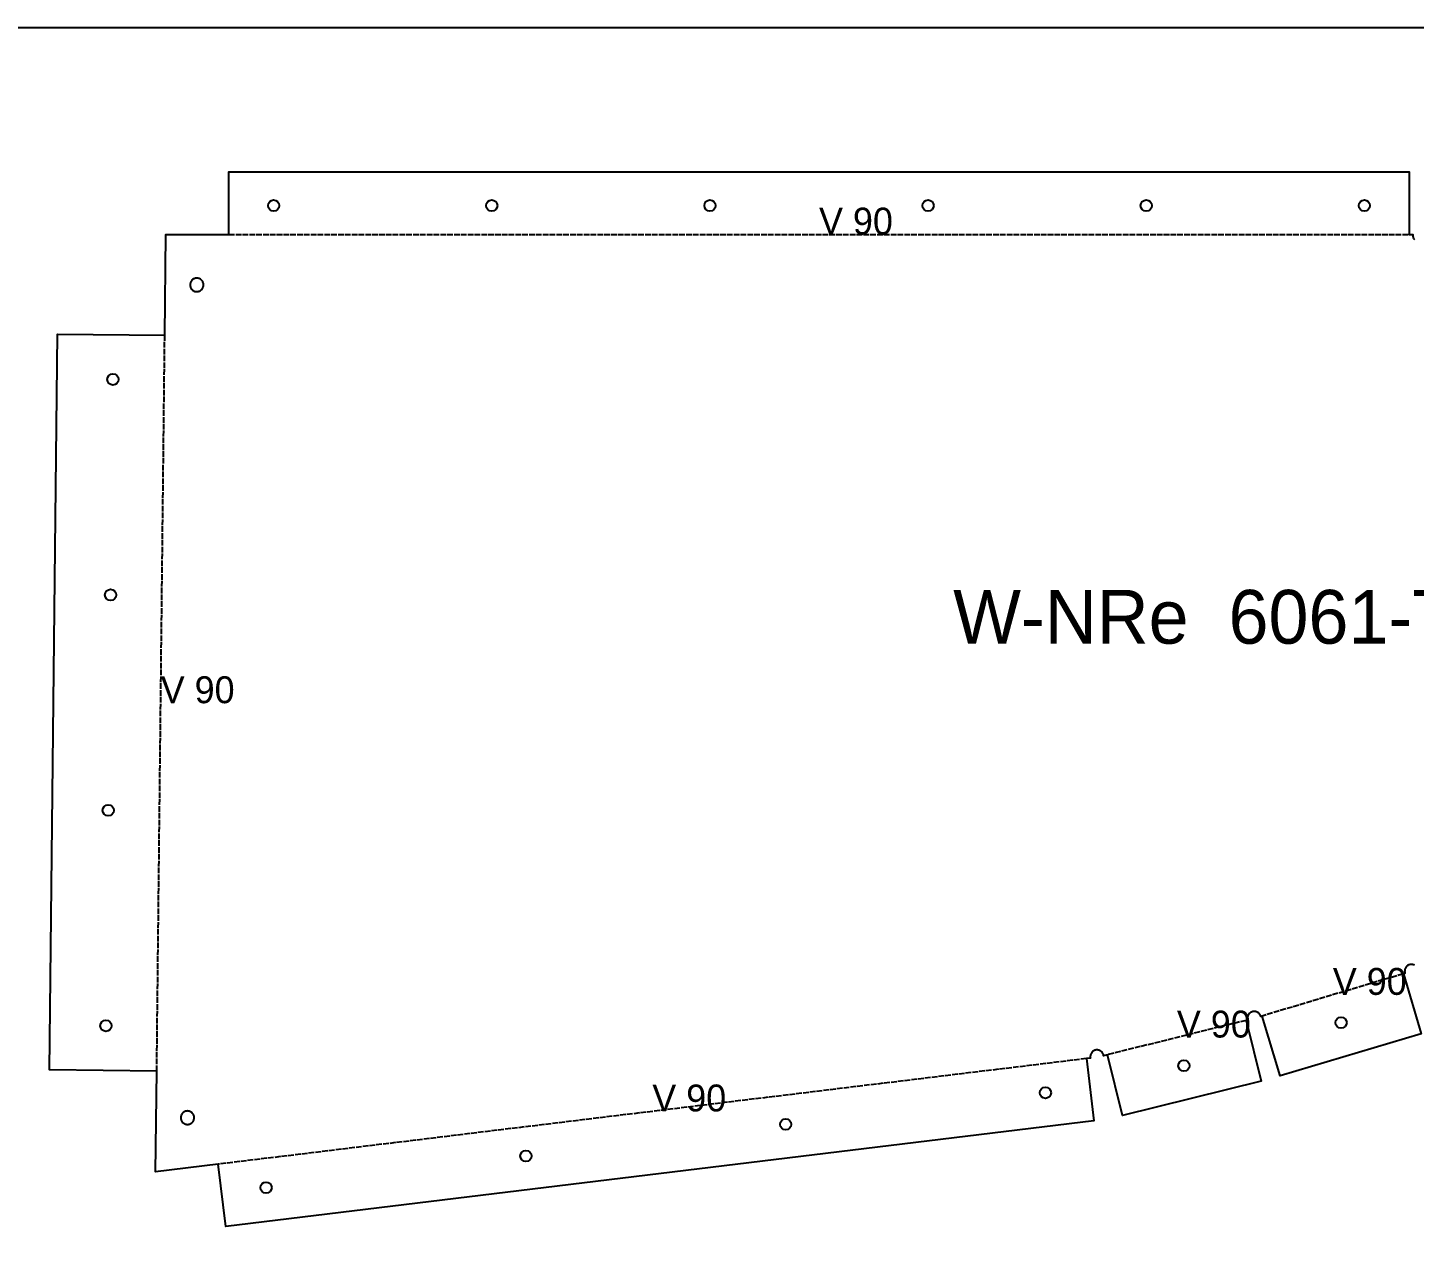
# Model space of a CAD drawing. Header units: millimetres. Extents: x 0 to 2467, y 0 to 1219.
# Drawn here: x 925.7 to 1235.4, y 947.4 to 1219 of the extents above; entities that cross this region are included whole.
import ezdxf

# ---------------------------------------------------------------- set-up
doc = ezdxf.new("R2010")
doc.units = ezdxf.units.MM
doc.linetypes.add('DASHED', pattern=[1.524, 1.27, -0.254])
for name, color, linetype in [('CUT', 7, 'CONTINUOUS'), ('ETCH', 8, 'CONTINUOUS'), ('HOLE', 6, 'CONTINUOUS'), ('VALLEY', 1, 'DASHED')]:
    doc.layers.add(name, color=color, linetype=linetype)

msp = doc.modelspace()

# ---------------------------------------------------------------- linework, layer by layer
at = {"layer": 'CUT'}
msp.add_lwpolyline([(1235.47, 1009.71), (1235.34, 1009.77), (1235.2, 1009.82), (1235.05, 1009.85), (1234.91, 1009.87), (1234.76, 1009.88), (1234.61, 1009.87), (1234.47, 1009.84), (1234.33, 1009.81), (1234.19, 1009.75), (1234.06, 1009.69), (1233.93, 1009.61), (1233.81, 1009.52), (1233.71, 1009.42), (1233.61, 1009.31), (1233.52, 1009.19), (1233.45, 1009.06), (1233.39, 1008.93), (1233.34, 1008.79), (1233.31, 1008.65), (1233.29, 1008.5), (1233.28, 1008.36), (1233.29, 1008.21), (1233.32, 1008.06), (1233.35, 1007.92), (1233.36, 1007.9), (1232.99, 1007.79), (1236.99, 994.4), (1205.46, 984.98), (1201.46, 998.36), (1201.12, 998.26), (1201.1, 998.33), (1201.05, 998.47), (1200.98, 998.6), (1200.9, 998.73), (1200.82, 998.84), (1200.71, 998.95), (1200.6, 999.05), (1200.49, 999.13), (1200.36, 999.21), (1200.22, 999.27), (1200.08, 999.32), (1199.94, 999.35), (1199.8, 999.37), (1199.65, 999.37), (1199.5, 999.37), (1199.36, 999.34), (1199.21, 999.3), (1199.08, 999.25), (1198.94, 999.19), (1198.82, 999.11), (1198.7, 999.02), (1198.59, 998.92), (1198.5, 998.81), (1198.41, 998.69), (1198.34, 998.56), (1198.28, 998.43), (1198.23, 998.29), (1198.19, 998.15), (1198.17, 998), (1198.17, 997.85), (1198.18, 997.71), (1198.2, 997.56), (1198.23, 997.47), (1197.88, 997.39), (1201.23, 983.82), (1170.28, 976.16), (1166.93, 989.72), (1166.04, 989.5), (1166.02, 989.6), (1165.99, 989.74), (1165.94, 989.88), (1165.87, 990.01), (1165.79, 990.14), (1165.7, 990.26), (1165.6, 990.36), (1165.49, 990.46), (1165.37, 990.55), (1165.25, 990.62), (1165.11, 990.68), (1164.97, 990.73), (1164.83, 990.76), (1164.68, 990.78), (1164.54, 990.79), (1164.39, 990.78), (1164.24, 990.75), (1164.1, 990.72), (1163.96, 990.67), (1163.83, 990.6), (1163.71, 990.52), (1163.59, 990.43), (1163.48, 990.33), (1163.39, 990.22), (1163.3, 990.1), (1163.23, 989.98), (1163.16, 989.84), (1163.12, 989.7), (1163.08, 989.56), (1163.06, 989.41), (1163.06, 989.27), (1163.07, 989.12), (1163.09, 988.97), (1163.09, 988.96), (1162.19, 988.85), (1163.87, 974.98), (969.96, 951.4), (968.28, 965.27), (954.29, 963.57), (954.54, 986.05), (930.57, 986.31), (932.36, 1150.62), (956.33, 1150.35), (956.57, 1172.83), (970.66, 1172.83), (970.66, 1186.8), (1234.28, 1186.8), (1234.28, 1172.83), (1235.09, 1172.83), (1235.08, 1172.69), (1235.09, 1172.54), (1235.11, 1172.39), (1235.15, 1172.25), (1235.2, 1172.11), (1235.27, 1171.98), (1235.35, 1171.86), (1235.44, 1171.74)], dxfattribs=at)
for points in [[(964.09, 1160.22), (964.22, 1160.28), (964.34, 1160.36), (964.46, 1160.45), (964.57, 1160.55), (964.67, 1160.66), (964.75, 1160.78), (964.83, 1160.9), (964.89, 1161.04), (964.93, 1161.18), (964.97, 1161.32), (964.99, 1161.47), (964.99, 1161.61), (964.98, 1161.76), (964.96, 1161.91), (964.92, 1162.05), (964.87, 1162.19), (964.81, 1162.32), (964.73, 1162.44), (964.64, 1162.56), (964.54, 1162.67), (964.43, 1162.77), (964.31, 1162.85), (964.18, 1162.93), (964.05, 1162.99), (963.91, 1163.03), (963.76, 1163.07), (963.62, 1163.09), (963.47, 1163.09), (963.32, 1163.08), (963.18, 1163.06), (963.04, 1163.02), (962.9, 1162.97), (962.77, 1162.91), (962.64, 1162.83), (962.53, 1162.74), (962.42, 1162.64), (962.32, 1162.53), (962.23, 1162.41), (962.16, 1162.28), (962.1, 1162.15), (962.05, 1162.01), (962.02, 1161.87), (962, 1161.72), (961.99, 1161.57), (962, 1161.43), (962.03, 1161.28), (962.06, 1161.14), (962.11, 1161), (962.18, 1160.87), (962.26, 1160.74), (962.35, 1160.63), (962.45, 1160.52), (962.56, 1160.42), (962.68, 1160.33), (962.8, 1160.26), (962.94, 1160.2), (963.08, 1160.15), (963.22, 1160.12), (963.37, 1160.1), (963.51, 1160.09), (963.66, 1160.1), (963.81, 1160.13), (963.95, 1160.16), (964.09, 1160.22)], [(961.86, 974.23), (962, 974.28), (962.13, 974.34), (962.26, 974.42), (962.38, 974.51), (962.48, 974.61), (962.58, 974.72), (962.67, 974.84), (962.74, 974.97), (962.8, 975.1), (962.85, 975.24), (962.88, 975.39), (962.9, 975.53), (962.91, 975.68), (962.9, 975.83), (962.87, 975.97), (962.84, 976.11), (962.79, 976.25), (962.72, 976.38), (962.64, 976.51), (962.55, 976.62), (962.45, 976.73), (962.34, 976.83), (962.22, 976.92), (962.1, 976.99), (961.96, 977.05), (961.82, 977.1), (961.68, 977.13), (961.53, 977.15), (961.39, 977.16), (961.24, 977.15), (961.09, 977.12), (960.95, 977.09), (960.81, 977.03), (960.68, 976.97), (960.56, 976.89), (960.44, 976.8), (960.33, 976.7), (960.23, 976.59), (960.15, 976.47), (960.07, 976.35), (960.01, 976.21), (959.97, 976.07), (959.93, 975.93), (959.91, 975.78), (959.91, 975.64), (959.92, 975.49), (959.94, 975.34), (959.98, 975.2), (960.03, 975.06), (960.09, 974.93), (960.17, 974.81), (960.26, 974.69), (960.36, 974.58), (960.47, 974.48), (960.59, 974.4), (960.72, 974.32), (960.85, 974.26), (960.99, 974.22), (961.14, 974.18), (961.28, 974.16), (961.43, 974.16), (961.58, 974.17), (961.72, 974.19), (961.86, 974.23)]]:
    msp.add_lwpolyline(points, close=True, dxfattribs=at)
at = {"layer": 'ETCH'}
msp.add_lwpolyline([(0, 0), (2438, 0), (2438, 1219), (0, 1219)], close=True, dxfattribs=at)
at = {"layer": 'HOLE'}
for centre in [(980.66, 1179.3), (1029.38, 1179.3), (1078.11, 1179.3), (1126.83, 1179.3), (1175.55, 1179.3), (1224.28, 1179.3), (944.75, 1140.48), (944.22, 1092.38), (943.7, 1044.27), (943.18, 996.17), (1219.08, 996.88), (1183.96, 987.27), (1153.04, 981.22), (1095.02, 974.17), (1037, 967.11), (978.98, 960.05)]:
    msp.add_circle(centre, 1.25, dxfattribs=at)
at = {"layer": 'VALLEY'}
for p, q in [((970.66, 1172.83), (1234.28, 1172.83)), ((954.54, 986.05), (956.33, 1150.35)), ((1232.99, 1007.79), (1201.46, 998.36)), ((1197.88, 997.39), (1166.93, 989.72)), ((1162.19, 988.85), (968.28, 965.27))]:
    msp.add_line(p, q, dxfattribs=at)

# ---------------------------------------------------------------- texts
at = {"layer": 'ETCH'}
for s, height, p in [('V 90', 6, (1102.47, 1172.83)), ('W-NRe  6061-T6 0.020in', 12, (1132.43, 1081.49)), ('V 90', 6, (955.43, 1068.2)), ('V 90', 6, (1217.23, 1003.08)), ('V 90', 6, (1182.4, 993.55)), ('V 90', 6, (1065.23, 977.06))]:
    msp.add_text(s, height=height, dxfattribs=at).set_placement(p)

doc.saveas('drawing.dxf')
